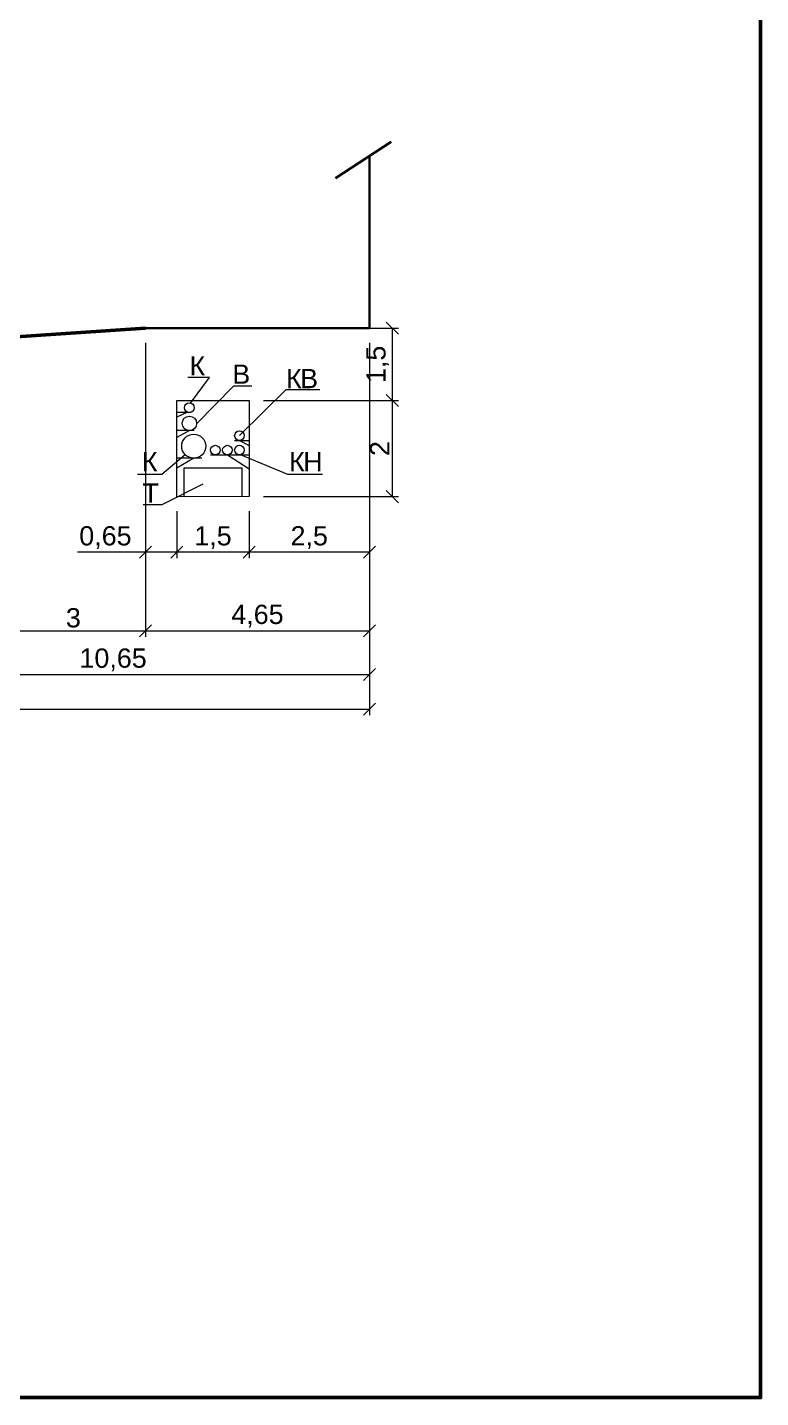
# Model space of a CAD drawing. Header units: millimetres. Extents: x -2123 to 33349, y -614 to 835.
# Drawn here: x 62.25 to 77.48, y -246.68 to -218.2 of the extents above; entities that cross this region are included whole.
import ezdxf

# ---------------------------------------------------------------- set-up
doc = ezdxf.new("R2010")
doc.units = ezdxf.units.MM
doc.layers.get('0').update_dxf_attribs({"lineweight": 15})
for name, color, linetype, lineweight in [('Дор. Розм.', 7, 'Continuous', 50), ('Линия 0.3', 160, 'Continuous', 30), ('Линия 0.5', 26, 'Continuous', 50), ('Размер', 94, 'Continuous', 15), ('Інж. мережі', 205, 'Continuous', 18)]:
    doc.layers.add(name, color=color, linetype=linetype, lineweight=lineweight)
doc.styles.get("Standard").update_dxf_attribs({"font": 'arial.ttf'})
doc.styles.add('Аннотативный', font='arial.ttf')
doc.dimstyles.new('М-100', dxfattribs={"dimscale": 100, "dimtxt": 4, "dimasz": 2.5, "dimexe": 1.25, "dimexo": 3, "dimtad": 1, "dimlfac": 0.001, "dimtxsty": 'Standard', "dimblk": 'OBLIQUE', "dimcen": 2.5, "dimadec": 0, "dimazin": 0, "dimtfac": 1, "dimtmove": 0, "dimatfit": 3, "dimldrblk": 'OBLIQUE', "dimfxl": 1.25, "dimlwd": -1, "dimlwe": -1, "dimarcsym": 0})

# ---------------------------------------------------------------- blocks, each defined once
blk = doc.blocks.new('_Oblique')
at = {"color": 0, "linetype": 'ByBlock', "lineweight": -2}
blk.add_line((-0.5, -0.5), (0.5, 0.5), dxfattribs=at)
blk = doc.blocks.new('*D346')
at = {"layer": 'Defpoints', "color": 0, "ltscale": 1000, "transparency": 16777216}
for p in [(55849, 17997), (52849, 17497), (55849, 11710)]:
    blk.add_point(p, dxfattribs=at)
at = {"layer": 'Размер', "color": 0, "ltscale": 1000, "transparency": 16777216}
for p, q in [((55849, 17697), (55849, 11585)), ((52849, 17197), (52849, 11585)), ((52849, 11710), (55849, 11710))]:
    blk.add_line(p, q, dxfattribs=at)
at = {"layer": 'Размер', "color": 0, "ltscale": 1000, "transparency": 16777216, "xscale": 250, "yscale": 250, "zscale": 250, "rotation": 180}
blk.add_blockref('_Oblique', (52849, 11710), dxfattribs=at)
at = {"layer": 'Размер', "color": 0, "ltscale": 1000, "transparency": 16777216, "xscale": 250, "yscale": 250, "zscale": 250}
blk.add_blockref('_Oblique', (55849, 11710), dxfattribs=at)
at = {"layer": 'Размер', "color": 0, "ltscale": 1000, "transparency": 16777216, "insert": (54349, 11977), "char_height": 400, "attachment_point": 5}
blk.add_mtext('3', dxfattribs=at)
blk = doc.blocks.new('*D350')
at = {"layer": 'Defpoints', "color": 0, "ltscale": 1000, "transparency": 16777216}
for p in [(60499, 13028), (13699, 11710), (60499, 10077)]:
    blk.add_point(p, dxfattribs=at)
at = {"layer": 'Размер', "color": 0, "ltscale": 1000, "transparency": 16777216}
for p, q in [((60499, 12728), (60499, 9952)), ((13699, 11410), (13699, 9952)), ((13699, 10077), (60499, 10077))]:
    blk.add_line(p, q, dxfattribs=at)
at = {"layer": 'Размер', "color": 0, "ltscale": 1000, "transparency": 16777216, "xscale": 250, "yscale": 250, "zscale": 250, "rotation": 180}
blk.add_blockref('_Oblique', (13699, 10077), dxfattribs=at)
at = {"layer": 'Размер', "color": 0, "ltscale": 1000, "transparency": 16777216, "xscale": 250, "yscale": 250, "zscale": 250}
blk.add_blockref('_Oblique', (60499, 10077), dxfattribs=at)
at = {"layer": 'Размер', "color": 0, "ltscale": 1000, "transparency": 16777216, "insert": (37099, 10380), "char_height": 400, "attachment_point": 5}
blk.add_mtext('46,8', dxfattribs=at)
blk = doc.blocks.new('*D353')
at = {"layer": 'Defpoints', "color": 0, "ltscale": 1000, "transparency": 16777216}
for p in [(60499, 17997), (55849, 14641), (60499, 11710)]:
    blk.add_point(p, dxfattribs=at)
at = {"layer": 'Размер', "color": 0, "ltscale": 1000, "transparency": 16777216}
for p, q in [((60499, 17697), (60499, 11585)), ((55849, 14341), (55849, 11585)), ((55849, 11710), (60499, 11710))]:
    blk.add_line(p, q, dxfattribs=at)
at = {"layer": 'Размер', "color": 0, "ltscale": 1000, "transparency": 16777216, "xscale": 250, "yscale": 250, "zscale": 250, "rotation": 180}
blk.add_blockref('_Oblique', (55849, 11710), dxfattribs=at)
at = {"layer": 'Размер', "color": 0, "ltscale": 1000, "transparency": 16777216, "xscale": 250, "yscale": 250, "zscale": 250}
blk.add_blockref('_Oblique', (60499, 11710), dxfattribs=at)
at = {"layer": 'Размер', "color": 0, "ltscale": 1000, "transparency": 16777216, "insert": (58174, 12013), "char_height": 400, "attachment_point": 5}
blk.add_mtext('4,65', dxfattribs=at)
blk = doc.blocks.new('*D364')
at = {"layer": 'Defpoints', "color": 0, "ltscale": 1000, "transparency": 16777216}
for p in [(59599, 17997), (57999, 16497), (60976, 16497)]:
    blk.add_point(p, dxfattribs=at)
at = {"layer": 'Размер', "color": 0, "ltscale": 1000, "transparency": 16777216}
for p, q in [((59899, 17997), (61101, 17997)), ((60976, 17997), (60976, 16497)), ((58299, 16497), (61101, 16497))]:
    blk.add_line(p, q, dxfattribs=at)
at = {"layer": 'Размер', "color": 0, "ltscale": 1000, "transparency": 16777216, "xscale": 250, "yscale": 250, "zscale": 250}
for p, rotation in [((60976, 17997), 90), ((60976, 16497), 270)]:
    blk.add_blockref('_Oblique', p, dxfattribs=dict(at, rotation=rotation))
at = {"layer": 'Размер', "color": 0, "ltscale": 1000, "transparency": 16777216, "insert": (60673, 17247), "char_height": 400, "attachment_point": 5, "rotation": 90}
blk.add_mtext('1,5', dxfattribs=at)
blk = doc.blocks.new('*D365')
at = {"layer": 'Defpoints', "color": 0, "ltscale": 1000, "transparency": 16777216}
for p in [(57999, 16497), (58000, 14497), (60976, 14497)]:
    blk.add_point(p, dxfattribs=at)
at = {"layer": 'Размер', "color": 0, "ltscale": 1000, "transparency": 16777216}
for p, q in [((58299, 16497), (61101, 16497)), ((60976, 16497), (60976, 14497)), ((58300, 14497), (61101, 14497))]:
    blk.add_line(p, q, dxfattribs=at)
at = {"layer": 'Размер', "color": 0, "ltscale": 1000, "transparency": 16777216, "xscale": 250, "yscale": 250, "zscale": 250}
for p, rotation in [((60976, 16497), 90), ((60976, 14497), 270)]:
    blk.add_blockref('_Oblique', p, dxfattribs=dict(at, rotation=rotation))
at = {"layer": 'Размер', "color": 0, "ltscale": 1000, "transparency": 16777216, "insert": (60713, 15497), "char_height": 400, "attachment_point": 5, "rotation": 90}
blk.add_mtext('2', dxfattribs=at)
blk = doc.blocks.new('*D366')
at = {"layer": 'Defpoints', "color": 0, "ltscale": 1000, "transparency": 16777216}
for p in [(58000, 14495), (60499, 14497), (58000, 13343)]:
    blk.add_point(p, dxfattribs=at)
at = {"layer": 'Размер', "color": 0, "ltscale": 1000, "transparency": 16777216}
for p, q in [((58000, 14195), (58000, 13218)), ((60499, 14197), (60499, 13218)), ((60499, 13343), (58000, 13343))]:
    blk.add_line(p, q, dxfattribs=at)
at = {"layer": 'Размер', "color": 0, "ltscale": 1000, "transparency": 16777216, "xscale": 250, "yscale": 250, "zscale": 250, "rotation": 180}
blk.add_blockref('_Oblique', (58000, 13343), dxfattribs=at)
at = {"layer": 'Размер', "color": 0, "ltscale": 1000, "transparency": 16777216, "xscale": 250, "yscale": 250, "zscale": 250}
blk.add_blockref('_Oblique', (60499, 13343), dxfattribs=at)
at = {"layer": 'Размер', "color": 0, "ltscale": 1000, "transparency": 16777216, "insert": (59250, 13646), "char_height": 400, "attachment_point": 5}
blk.add_mtext('2,5', dxfattribs=at)
blk = doc.blocks.new('*D384')
at = {"layer": 'Defpoints', "color": 0, "ltscale": 1000, "transparency": 16777216}
for p in [(56500, 14496), (58000, 14497), (56500, 13343)]:
    blk.add_point(p, dxfattribs=at)
at = {"layer": 'Размер', "color": 0, "ltscale": 1000, "transparency": 16777216}
for p, q in [((56500, 14196), (56500, 13218)), ((58000, 14197), (58000, 13218)), ((58000, 13343), (56500, 13343))]:
    blk.add_line(p, q, dxfattribs=at)
at = {"layer": 'Размер', "color": 0, "ltscale": 1000, "transparency": 16777216, "xscale": 250, "yscale": 250, "zscale": 250, "rotation": 180}
blk.add_blockref('_Oblique', (56500, 13343), dxfattribs=at)
at = {"layer": 'Размер', "color": 0, "ltscale": 1000, "transparency": 16777216, "xscale": 250, "yscale": 250, "zscale": 250}
blk.add_blockref('_Oblique', (58000, 13343), dxfattribs=at)
at = {"layer": 'Размер', "color": 0, "ltscale": 1000, "transparency": 16777216, "insert": (57250, 13646), "char_height": 400, "attachment_point": 5}
blk.add_mtext('1,5', dxfattribs=at)
blk = doc.blocks.new('*D367')
at = {"layer": 'Defpoints', "color": 0, "ltscale": 1000, "transparency": 16777216}
for p in [(55849, 14641), (56500, 14496), (55849, 13343)]:
    blk.add_point(p, dxfattribs=at)
at = {"layer": 'Размер', "color": 0, "ltscale": 1000, "transparency": 16777216}
for p, q in [((55849, 14341), (55849, 13218)), ((56500, 14196), (56500, 13218)), ((55849, 13343), (54432, 13343)), ((56500, 13343), (55849, 13343))]:
    blk.add_line(p, q, dxfattribs=at)
at = {"layer": 'Размер', "color": 0, "ltscale": 1000, "transparency": 16777216, "xscale": 250, "yscale": 250, "zscale": 250, "rotation": 180}
blk.add_blockref('_Oblique', (55849, 13343), dxfattribs=at)
at = {"layer": 'Размер', "color": 0, "ltscale": 1000, "transparency": 16777216, "xscale": 250, "yscale": 250, "zscale": 250}
blk.add_blockref('_Oblique', (56500, 13343), dxfattribs=at)
at = {"layer": 'Размер', "color": 0, "ltscale": 1000, "transparency": 16777216, "insert": (55015, 13646), "char_height": 400, "attachment_point": 5}
blk.add_mtext('0,65', dxfattribs=at)
blk = doc.blocks.new('*D377')
at = {"layer": 'Defpoints', "color": 0, "ltscale": 1000, "transparency": 16777216}
for p in [(49849, 11710), (60499, 11710), (60499, 10802)]:
    blk.add_point(p, dxfattribs=at)
at = {"layer": 'Размер', "color": 0, "ltscale": 1000, "transparency": 16777216}
for p, q in [((49849, 11410), (49849, 10677)), ((60499, 11410), (60499, 10677)), ((49849, 10802), (60499, 10802))]:
    blk.add_line(p, q, dxfattribs=at)
at = {"layer": 'Размер', "color": 0, "ltscale": 1000, "transparency": 16777216, "xscale": 250, "yscale": 250, "zscale": 250, "rotation": 180}
blk.add_blockref('_Oblique', (49849, 10802), dxfattribs=at)
at = {"layer": 'Размер', "color": 0, "ltscale": 1000, "transparency": 16777216, "xscale": 250, "yscale": 250, "zscale": 250}
blk.add_blockref('_Oblique', (60499, 10802), dxfattribs=at)
at = {"layer": 'Размер', "color": 0, "ltscale": 1000, "transparency": 16777216, "insert": (55174, 11104), "char_height": 400, "attachment_point": 5}
blk.add_mtext('10,65', dxfattribs=at)
blk = doc.blocks.new('2')
at = {"color": 0, "lineweight": 30, "ltscale": 1000}
for p, q in [((59795.345, 21120.986), (60955.126, 21875.878)), ((60498.804, 17997.343), (60498.804, 21578.862))]:
    blk.add_line(p, q, dxfattribs=at)
at = {"layer": 'Линия 0.3', "color": 0, "ltscale": 1000}
blk.add_line((60498.804, 17997.343), (55848.804, 17997.343), dxfattribs=at)
at = {"layer": 'Линия 0.5', "color": 0, "ltscale": 1000}
blk.add_line((55848.804, 17997.343), (52848.804, 17796.783), dxfattribs=at)
at = {"layer": 'Інж. мережі', "color": 0}
for points in [[(56782.157, 16442.994), (57177.013, 16972.886), (56725.389, 16972.504)], [(58058.384, 16792.165), (57676.836, 16791.843), (56908.528, 16012.678)], [(59472.025, 16715.419), (58763.229, 16714.82), (57799.423, 15765.215)], [(56500.495, 14496.076), (56498.805, 16496.076), (57998.804, 16497.343), (58000.494, 14497.344), (56500.495, 14496.076)], [(56783.56, 16245.86), (56499.016, 16245.619)], [(56783.56, 16245.86), (56499.016, 16245.619)], [(56708.56, 16245.796), (56499.1, 16147.345)], [(56708.56, 16245.796), (56499.1, 16147.345)], [(56858.877, 15870.923), (56499.333, 15870.619)], [(56858.877, 15870.923), (56499.333, 15870.619)], [(56758.877, 15870.839), (56499.453, 15729.537)], [(56758.877, 15870.839), (56499.453, 15729.537)], [(57699.507, 15665.131), (57999.507, 15665.384)], [(57699.507, 15665.131), (57999.507, 15665.384)], [(57799.507, 15665.215), (57999.595, 15561.797)], [(57799.507, 15665.215), (57999.595, 15561.797)], [(55679.043, 14961.691), (56187.919, 14962.121), (56670.415, 15372.044)], [(57018.233, 15296.514), (56499.819, 15296.076)], [(56849.819, 15296.372), (56499.991, 15091.946)], [(57199.761, 15364.708), (57999.761, 15365.384)], [(57199.761, 15364.708), (57999.761, 15365.384)], [(57549.761, 15365.004), (58000.008, 15073.329)], [(57549.761, 15365.004), (58000.008, 15073.329)], [(59522.954, 14956.453), (58805.852, 14955.847), (57823.312, 15365.235)], [(55798.868, 14332.657), (56195.352, 14332.246), (57048.421, 14760.764)]]:
    blk.add_lwpolyline(points, dxfattribs=at)
blk.add_lwpolyline([(57849.987, 15097.217), (57850.494, 14497.217), (56650.495, 14496.203), (56649.988, 15096.203)], close=True, dxfattribs=at)
for centre, radius in [((56758.476, 16345.839), 100), ((56758.75, 16020.839), 150), ((56849.607, 15546.372), 250), ((57799.423, 15765.215), 100), ((57299.677, 15464.793), 100), ((57549.676, 15465.004), 100), ((57799.676, 15465.215), 100)]:
    blk.add_circle(centre, radius, dxfattribs=at)
at = {"layer": 'Інж. мережі', "color": 0, "lineweight": 25, "ltscale": 1000, "char_height": 400, "attachment_point": 3, "style": 'Аннотативный'}
for s, width, insert in [('\\pt400;К', 613.06669, (57087.82, 17416.682)), ('В', 613.06669, (58023.656, 17243.945)), ('{\\T0.9;КВ}', 613.06669, (59396.287, 17152.157)), ('К', 613.06669, (56096.473, 15424.243)), ('{\\T0.9;КН}', 613.06669, (59486.3, 15423.99)), ('{\\T0.9;Т}', 400, (56091.391, 14771.667))]:
    blk.add_mtext_dynamic_manual_height_columns(s, width=width, gutter_width=12.5, heights=[0], dxfattribs=dict(at, insert=insert))
at = {"layer": 'Размер', "color": 0, "ltscale": 1000}
for base, p1, p2, angle, picture, middle in [((55848.804, 11709.785), (52848.804, 17496.783), (55848.804, 17997.343), 180, '*D346', (54348.804, 11976.651)), ((60976.021, 16497.343), (59598.804, 17997.343), (57998.804, 16497.343), 90, '*D364', (60673.139, 17247.343)), ((58000.496, 13343.014), (60498.804, 14497.344), (58000.496, 14495.233), 180, '*D366', (59249.65, 13645.896))]:
    dim = blk.add_linear_dim(base=base, p1=p1, p2=p2, angle=angle, dimstyle='М-100', dxfattribs=at)
    dim.commit()
    dim.dimension.update_dxf_attribs({"geometry": picture, "text_midpoint": middle})
for base, p1, p2, picture, middle in [((60498.804, 11709.785), (55848.804, 14641.064), (60498.804, 17997.343), '*D353', (58173.804, 12012.667)), ((55848.804, 13343.014), (56500.495, 14496.076), (55848.804, 14641.064), '*D367', (55015.295, 13645.896)), ((60498.804, 10801.546), (49848.804, 11709.785), (60498.804, 11709.785), '*D377', (55173.804, 11104.428))]:
    dim = blk.add_linear_dim(base=base, p1=p1, p2=p2, dimstyle='М-100', dxfattribs=at)
    dim.commit()
    dim.dimension.update_dxf_attribs({"geometry": picture, "text_midpoint": middle})
for base, p1, p2, angle, picture, middle in [((60976.021, 14497.344), (57998.804, 16497.343), (58000.494, 14497.344), 90, '*D365', (60976.021, 15497.344)), ((56500.495, 13343.014), (58000.494, 14497.344), (56500.495, 14496.076), 180, '*D384', (57250.495, 13343.014))]:
    dim = blk.add_linear_dim(base=base, p1=p1, p2=p2, angle=angle, dimstyle='М-100', dxfattribs=at)
    dim.commit()
    dim.dimension.update_dxf_attribs({"geometry": picture, "text_midpoint": middle, "dimtype": 128})
dim = blk.add_linear_dim(base=(60498.804, 10077.164), p1=(13698.804, 11709.785), p2=(60498.804, 13028.099), dimstyle='М-100', dxfattribs=at)
dim.commit()
dim.dimension.update_dxf_attribs({"geometry": '*D350', "text_midpoint": (37098.804, 10077.164), "dimtype": 128})

msp = doc.modelspace()

# ---------------------------------------------------------------- linework, layer by layer
at = {"layer": 'Дор. Розм.'}
msp.add_lwpolyline([(12.022, -155.416), (77.478, -155.416), (77.478, -246.681), (12.022, -246.681)], close=True, dxfattribs=at)

# ---------------------------------------------------------------- block references
at = {"layer": 'Дор. Розм.', "xscale": 0.001, "yscale": 0.001, "zscale": 0.001}
msp.add_blockref('2', (8.851, -242.448), dxfattribs=at)

doc.saveas('drawing.dxf')
